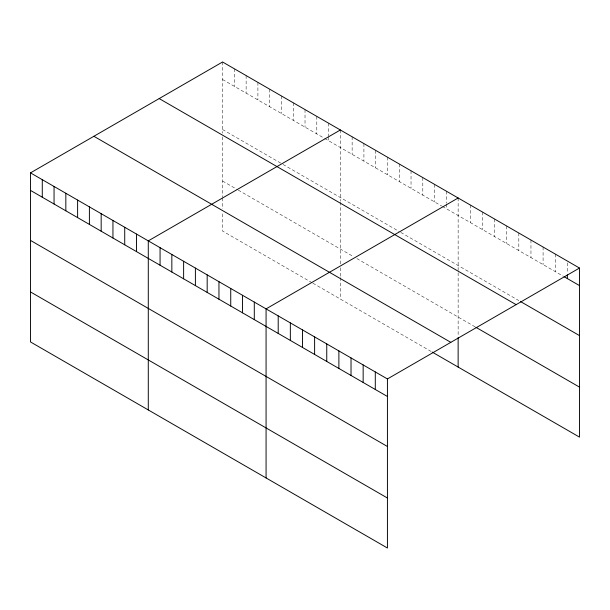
<?xml version="1.0" encoding="UTF-8"?>
<svg xmlns="http://www.w3.org/2000/svg" width="610" height="610" viewBox="0 0 610 610"><rect width="100%" height="100%" fill="white"/><g stroke="black" fill="none" stroke-linecap="round" stroke-linejoin="round"><path stroke-width="0.46" stroke-dasharray="3.05 2.29" d="M222.574 79.521L323.864 138.005M324.65 138.455L441.655 206.005M442.441 206.462L563.32 276.254M222.574 129.526L281.462 163.533M283.032 164.433L399.253 231.533M400.823 232.44L518.82 300.57M222.574 181.048L237.488 189.664M238.274 190.114L353.708 256.757M356.85 258.571L475.137 326.868M312.091 282.735L222.574 231.053L222.574 212.303M312.877 283.192L431.445 351.65M567.361 262.895L567.361 273.044M555.23 254.042L555.23 271.58M543.091 247.035L543.091 264.572M530.959 240.027L530.959 257.565M518.82 233.02L518.82 250.558M506.689 226.013L506.689 243.558M494.55 219.005L494.55 236.55M482.418 212.006L482.418 229.543M470.279 204.998L470.279 222.536M458.14 197.991L458.14 336.705M446.367 191.189L446.367 203.191M446.367 204.114L446.367 208.727M434.587 184.388L434.587 201.925M422.806 177.586L422.806 195.124M411.033 170.785L411.033 188.33M399.253 163.991L399.253 181.528M387.472 157.189L387.472 174.727M375.691 150.388L375.691 167.925M363.918 143.586L363.918 161.124M352.138 136.785L352.138 154.322M340.357 129.983L340.357 201.208M340.357 202.131L340.357 264.237M340.357 267.805L340.357 276.734M340.357 277.626L340.357 299.06M328.577 123.182L328.577 136.106M328.577 137.029L328.577 140.727M316.803 116.388L316.803 133.925M305.023 109.586L305.023 127.124M293.242 102.785L293.242 120.323M281.462 95.983L281.462 113.521M269.689 89.182L269.689 106.719M257.908 82.38L257.908 99.926M246.127 75.587L246.127 93.124M234.347 68.785L234.347 86.323M222.574 61.984L222.574 133.209M222.574 136.892L222.574 197.121M222.574 198.014L222.574 208.734"/><path stroke-width="0.91" d="M30.5 172.874L387.426 378.947L387.426 548.016L30.5 341.951L30.5 172.874L222.574 61.984L579.5 268.049L579.5 437.126L432.231 352.1M340.357 129.983L148.283 240.874L148.283 409.95M458.14 197.991L266.074 308.881L266.074 477.95M387.426 378.947L579.5 268.049M564.128 276.719L579.5 285.594M520.437 301.5L579.5 335.599M159.187 98.576L516.113 304.649M475.945 327.334L579.5 387.121M93.887 136.282L450.813 342.347M30.5 190.411L387.426 396.485M30.5 240.416L387.426 446.489M30.5 291.938L387.426 498.012M567.361 274.896L567.361 278.587M458.14 337.597L458.14 367.06M375.295 371.94L375.295 389.477M363.156 364.933L363.156 382.47M351.024 357.925L351.024 375.463M338.885 350.918L338.885 368.455M326.754 343.91L326.754 361.455M314.615 336.903L314.615 354.448M302.476 329.903L302.476 347.441M290.345 322.896L290.345 340.433M278.206 315.888L278.206 333.426M254.294 302.08L254.294 319.617M242.513 295.278L242.513 312.816M230.74 288.477L230.74 306.022M218.96 281.683L218.96 299.22M207.179 274.881L207.179 292.419M195.398 268.08L195.398 285.617M183.625 261.278L183.625 278.816M171.845 254.477L171.845 272.014M160.064 247.675L160.064 265.22M136.51 234.08L136.51 251.617M124.73 227.278L124.73 244.816M112.949 220.477L112.949 238.014M101.168 213.675L101.168 231.213M89.395 206.874L89.395 224.411M77.615 200.072L77.615 217.617M65.834 193.271L65.834 210.816M54.054 186.477L54.054 204.014M42.281 179.675L42.281 197.213"/></g></svg>
